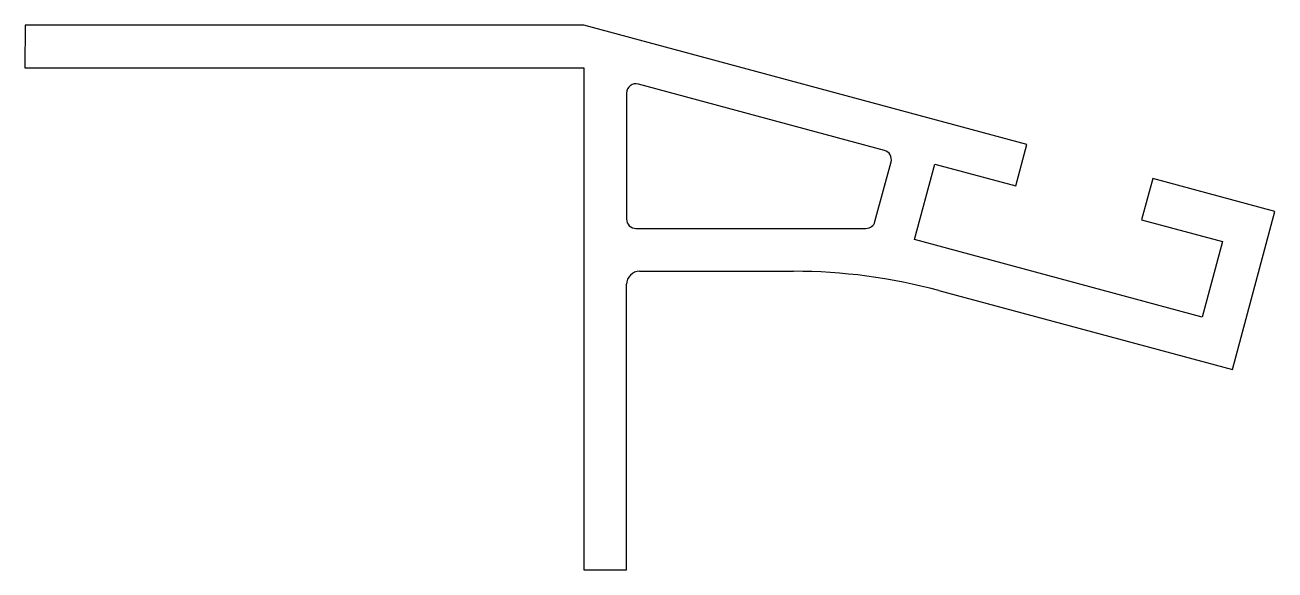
# Model space of a CAD drawing. Extents: x 378 to 445.1, y 595.6 to 624.9.
import ezdxf

# ---------------------------------------------------------------- set-up
doc = ezdxf.new("R2010")
doc.units = 0
doc.layers.get('0').update_dxf_attribs({"linetype": 'CONTINUOUS'})

msp = doc.modelspace()

# ---------------------------------------------------------------- linework, layer by layer
at = {"color": 7}
for p, q in [((378.002, 624.892), (378.001, 622.592)), ((408.011, 624.89), (378.002, 624.892)), ((431.804, 618.479), (408.011, 624.89)), ((378.001, 622.592), (408.01, 622.59)), ((408.01, 622.59), (408.008, 595.638)), ((424.157, 618.157), (410.94, 621.718)), ((410.31, 621.236), (410.309, 614.473)), ((431.206, 616.258), (431.804, 618.479)), ((423.647, 614.342), (424.51, 617.545)), ((425.768, 613.374), (426.861, 617.429)), ((426.861, 617.429), (431.206, 616.258)), ((438.563, 616.658), (437.965, 614.438)), ((445.129, 614.889), (438.563, 616.658)), ((437.965, 614.438), (442.31, 613.267)), ((442.84, 606.392), (445.129, 614.889)), ((410.809, 613.973), (423.164, 613.972)), ((441.217, 609.211), (425.768, 613.374)), ((442.31, 613.267), (441.217, 609.211)), ((411.009, 611.673), (419.274, 611.672)), ((410.308, 595.64), (410.309, 610.973)), ((427.076, 610.639), (442.84, 606.392)), ((408.008, 595.638), (410.308, 595.64))]:
    msp.add_line(p, q, dxfattribs=at)
for centre, radius, start, end in [((410.81, 621.236), 0.5, 74.92207, 179.99551), ((424.027, 617.675), 0.5, 344.92118, 74.92225), ((410.809, 614.473), 0.5, 179.9954, 269.99649), ((423.164, 614.472), 0.5, 269.99535, 344.92207), ((411.009, 610.973), 0.7, 89.99582, 179.99564), ((419.272, 581.672), 30, 74.92191, 89.99574)]:
    msp.add_arc(centre, radius, start, end, dxfattribs=at)

doc.saveas('drawing.dxf')
